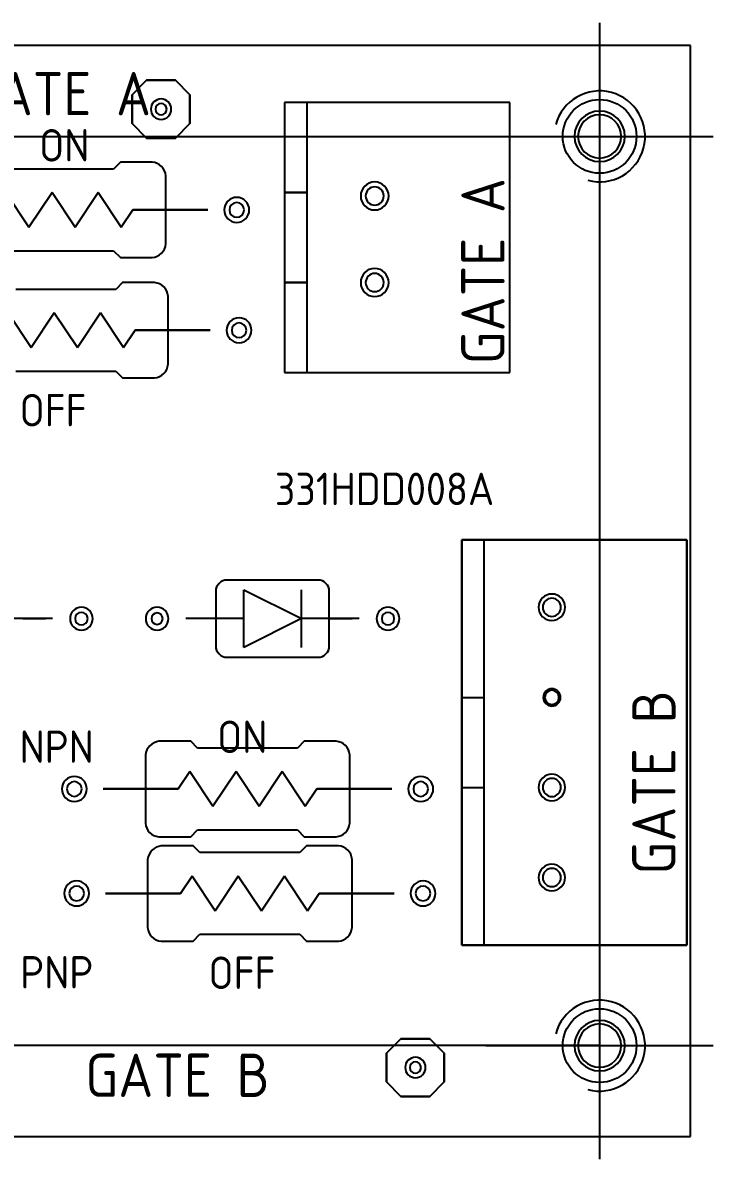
# Model space of a CAD drawing. Header units: millimetres. Extents: x 24815 to 37444, y -10619 to 6020.
# Drawn here: x 34961.5 to 34991.9, y 561 to 611 of the extents above; entities that cross this region are included whole.
import ezdxf

# ---------------------------------------------------------------- set-up
doc = ezdxf.new("R2010")
doc.units = ezdxf.units.MM
doc.linetypes.add('CENTER', pattern=[50.8, 31.75, -6.35, 6.35, -6.35])
doc.layers.add('CENTER', color=1, linetype='CENTER')
doc.layers.add('THIN', color=3, linetype='Continuous')
doc.styles.get("Standard").update_dxf_attribs({"font": 'ISOCP.SHX', "bigfont": 'WHGTXT.SHX'})

# ---------------------------------------------------------------- blocks, each defined once
blk = doc.blocks.new('GATE BOARD(S)')
for p, q in [((-11601.051, -15889.348), (-11719.838, -15889.348)), ((-11600.848, -15889.348), (-11601.051, -15889.348)), ((-11600.848, -15937.337), (-11600.848, -15889.348)), ((-11624.771, -15890.875), (-11625.406, -15891.51)), ((-11624.771, -15890.875), (-11625.406, -15891.51)), ((-11625.406, -15891.51), (-11624.771, -15890.875)), ((-11623.501, -15890.875), (-11624.771, -15890.875)), ((-11623.501, -15890.875), (-11624.771, -15890.875)), ((-11624.771, -15890.875), (-11623.501, -15890.875)), ((-11622.866, -15891.51), (-11623.501, -15890.875)), ((-11622.866, -15891.51), (-11623.501, -15890.875)), ((-11623.501, -15890.875), (-11622.866, -15891.51)), ((-11625.406, -15891.51), (-11625.406, -15892.78)), ((-11625.406, -15891.51), (-11625.406, -15892.78)), ((-11625.406, -15892.78), (-11625.406, -15891.51)), ((-11622.866, -15892.78), (-11622.866, -15891.51)), ((-11622.866, -15892.78), (-11622.866, -15891.51)), ((-11622.866, -15891.51), (-11622.866, -15892.78)), ((-11608.793, -15891.847), (-11618.699, -15891.847)), ((-11618.699, -15891.847), (-11618.699, -15903.734)), ((-11608.793, -15891.847), (-11618.699, -15891.847)), ((-11618.699, -15891.847), (-11618.699, -15903.734)), ((-11617.708, -15903.734), (-11617.708, -15891.847)), ((-11617.708, -15903.734), (-11617.708, -15891.847)), ((-11608.793, -15903.734), (-11608.793, -15891.847)), ((-11608.793, -15903.734), (-11608.793, -15891.847)), ((-11625.406, -15892.78), (-11624.771, -15893.415)), ((-11625.406, -15892.78), (-11624.771, -15893.415)), ((-11624.771, -15893.415), (-11625.406, -15892.78)), ((-11623.501, -15893.415), (-11622.866, -15892.78)), ((-11623.501, -15893.415), (-11622.866, -15892.78)), ((-11622.866, -15892.78), (-11623.501, -15893.415)), ((-11624.771, -15893.415), (-11623.501, -15893.415)), ((-11624.771, -15893.415), (-11623.501, -15893.415)), ((-11623.501, -15893.415), (-11624.771, -15893.415)), ((-11625.926, -15894.477), (-11626.226, -15894.777)), ((-11624.527, -15894.477), (-11625.926, -15894.477)), ((-11626.226, -15894.777), (-11630.622, -15894.777)), ((-11623.928, -15898.074), (-11623.928, -15895.076)), ((-11629.948, -15897.337), (-11630.964, -15895.813)), ((-11630.964, -15895.813), (-11629.948, -15897.337)), ((-11628.932, -15895.813), (-11629.948, -15897.337)), ((-11629.948, -15897.337), (-11628.932, -15895.813)), ((-11627.916, -15897.337), (-11628.932, -15895.813)), ((-11628.932, -15895.813), (-11627.916, -15897.337)), ((-11626.9, -15895.813), (-11627.916, -15897.337)), ((-11627.916, -15897.337), (-11626.9, -15895.813)), ((-11625.884, -15897.337), (-11626.9, -15895.813)), ((-11626.9, -15895.813), (-11625.884, -15897.337)), ((-11618.699, -15895.81), (-11617.708, -15895.81)), ((-11617.708, -15895.81), (-11618.699, -15895.81)), ((-11625.376, -15896.575), (-11625.884, -15897.337)), ((-11625.884, -15897.337), (-11625.376, -15896.575)), ((-11622.074, -15896.575), (-11625.376, -15896.575)), ((-11625.376, -15896.575), (-11622.074, -15896.575)), ((-11622.929, -15896.575), (-11622.629, -15896.575)), ((-11630.622, -15898.373), (-11626.226, -15898.373)), ((-11626.226, -15898.373), (-11625.926, -15898.673)), ((-11625.926, -15898.673), (-11624.527, -15898.673)), ((-11625.826, -15899.772), (-11626.126, -15900.072)), ((-11624.428, -15899.772), (-11625.826, -15899.772)), ((-11618.699, -15899.772), (-11617.708, -15899.772)), ((-11617.708, -15899.772), (-11618.699, -15899.772)), ((-11626.126, -15900.072), (-11630.522, -15900.072)), ((-11623.828, -15903.369), (-11623.828, -15900.371)), ((-11629.848, -15902.632), (-11630.864, -15901.108)), ((-11630.864, -15901.108), (-11629.848, -15902.632)), ((-11628.832, -15901.108), (-11629.848, -15902.632)), ((-11629.848, -15902.632), (-11628.832, -15901.108)), ((-11627.816, -15902.632), (-11628.832, -15901.108)), ((-11628.832, -15901.108), (-11627.816, -15902.632)), ((-11626.8, -15901.108), (-11627.816, -15902.632)), ((-11627.816, -15902.632), (-11626.8, -15901.108)), ((-11625.784, -15902.632), (-11626.8, -15901.108)), ((-11626.8, -15901.108), (-11625.784, -15902.632)), ((-11625.276, -15901.87), (-11625.784, -15902.632)), ((-11625.784, -15902.632), (-11625.276, -15901.87)), ((-11621.974, -15901.87), (-11625.276, -15901.87)), ((-11625.276, -15901.87), (-11621.974, -15901.87)), ((-11622.829, -15901.87), (-11622.529, -15901.87)), ((-11630.522, -15903.668), (-11626.126, -15903.668)), ((-11626.126, -15903.668), (-11625.826, -15903.968)), ((-11625.826, -15903.968), (-11624.428, -15903.968)), ((-11618.699, -15903.734), (-11608.793, -15903.734)), ((-11618.699, -15903.734), (-11608.793, -15903.734)), ((-11601, -15911.087), (-11610.906, -15911.087)), ((-11610.906, -15911.087), (-11610.906, -15928.918)), ((-11610.906, -15928.918), (-11610.906, -15911.087)), ((-11610.906, -15911.087), (-11601, -15911.087)), ((-11609.916, -15928.918), (-11609.916, -15911.087)), ((-11609.916, -15928.918), (-11609.916, -15911.087)), ((-11601, -15928.918), (-11601, -15911.087)), ((-11601, -15911.087), (-11601, -15928.918)), ((-11617.234, -15912.86), (-11621.231, -15912.86)), ((-11621.73, -15913.359), (-11621.73, -15915.757)), ((-11620.502, -15915.828), (-11620.502, -15913.288)), ((-11620.502, -15913.288), (-11617.962, -15914.558)), ((-11620.502, -15915.828), (-11620.502, -15913.288)), ((-11620.502, -15913.288), (-11617.962, -15914.558)), ((-11617.962, -15915.828), (-11617.962, -15913.288)), ((-11617.962, -15915.828), (-11617.962, -15913.288)), ((-11616.735, -15915.757), (-11616.735, -15913.359)), ((-11628.91, -15914.558), (-11631.45, -15914.558)), ((-11630.22, -15914.558), (-11629.22, -15914.558)), ((-11620.502, -15914.558), (-11623.042, -15914.558)), ((-11621.732, -15914.558), (-11622.732, -15914.558)), ((-11617.962, -15914.558), (-11620.502, -15915.828)), ((-11617.962, -15914.558), (-11620.502, -15915.828)), ((-11615.422, -15914.558), (-11617.962, -15914.558)), ((-11616.733, -15914.558), (-11615.733, -15914.558)), ((-11621.231, -15916.257), (-11617.234, -15916.257)), ((-11610.906, -15918.021), (-11609.916, -15918.021)), ((-11610.906, -15918.021), (-11609.916, -15918.021)), ((-11622.829, -15919.953), (-11624.228, -15919.953)), ((-11622.529, -15920.253), (-11622.829, -15919.953)), ((-11617.834, -15919.953), (-11618.133, -15920.253)), ((-11616.435, -15919.953), (-11617.834, -15919.953)), ((-11618.133, -15920.253), (-11622.529, -15920.253)), ((-11624.827, -15920.553), (-11624.827, -15923.55)), ((-11615.836, -15923.55), (-11615.836, -15920.553)), ((-11622.871, -15921.289), (-11623.379, -15922.051)), ((-11623.379, -15922.051), (-11622.871, -15921.289)), ((-11621.855, -15922.813), (-11622.871, -15921.289)), ((-11622.871, -15921.289), (-11621.855, -15922.813)), ((-11620.839, -15921.289), (-11621.855, -15922.813)), ((-11621.855, -15922.813), (-11620.839, -15921.289)), ((-11619.823, -15922.813), (-11620.839, -15921.289)), ((-11620.839, -15921.289), (-11619.823, -15922.813)), ((-11618.807, -15921.289), (-11619.823, -15922.813)), ((-11619.823, -15922.813), (-11618.807, -15921.289)), ((-11617.791, -15922.813), (-11618.807, -15921.289)), ((-11618.807, -15921.289), (-11617.791, -15922.813)), ((-11610.906, -15921.983), (-11609.916, -15921.983)), ((-11610.906, -15921.983), (-11609.916, -15921.983)), ((-11623.379, -15922.051), (-11626.681, -15922.051)), ((-11626.681, -15922.051), (-11623.379, -15922.051)), ((-11626.126, -15922.051), (-11625.826, -15922.051)), ((-11617.283, -15922.051), (-11617.791, -15922.813)), ((-11617.791, -15922.813), (-11617.283, -15922.051)), ((-11613.981, -15922.051), (-11617.283, -15922.051)), ((-11617.283, -15922.051), (-11613.981, -15922.051)), ((-11614.836, -15922.051), (-11614.537, -15922.051)), ((-11622.829, -15924.149), (-11622.529, -15923.85)), ((-11622.529, -15923.85), (-11618.133, -15923.85)), ((-11618.133, -15923.85), (-11617.834, -15924.149)), ((-11624.228, -15924.149), (-11622.829, -15924.149)), ((-11617.834, -15924.149), (-11616.435, -15924.149)), ((-11622.729, -15924.549), (-11624.128, -15924.549)), ((-11622.429, -15924.849), (-11622.729, -15924.549)), ((-11618.033, -15924.849), (-11622.429, -15924.849)), ((-11617.734, -15924.549), (-11618.033, -15924.849)), ((-11616.335, -15924.549), (-11617.734, -15924.549)), ((-11624.727, -15925.148), (-11624.727, -15928.146)), ((-11615.736, -15928.146), (-11615.736, -15925.148)), ((-11622.771, -15925.885), (-11623.279, -15926.647)), ((-11623.279, -15926.647), (-11622.771, -15925.885)), ((-11621.755, -15927.409), (-11622.771, -15925.885)), ((-11622.771, -15925.885), (-11621.755, -15927.409)), ((-11620.739, -15925.885), (-11621.755, -15927.409)), ((-11621.755, -15927.409), (-11620.739, -15925.885)), ((-11619.723, -15927.409), (-11620.739, -15925.885)), ((-11620.739, -15925.885), (-11619.723, -15927.409)), ((-11618.707, -15925.885), (-11619.723, -15927.409)), ((-11619.723, -15927.409), (-11618.707, -15925.885)), ((-11617.691, -15927.409), (-11618.707, -15925.885)), ((-11618.707, -15925.885), (-11617.691, -15927.409)), ((-11623.279, -15926.647), (-11626.581, -15926.647)), ((-11626.581, -15926.647), (-11623.279, -15926.647)), ((-11626.026, -15926.647), (-11625.726, -15926.647)), ((-11617.183, -15926.647), (-11617.691, -15927.409)), ((-11617.691, -15927.409), (-11617.183, -15926.647)), ((-11613.881, -15926.647), (-11617.183, -15926.647)), ((-11617.183, -15926.647), (-11613.881, -15926.647)), ((-11614.737, -15926.647), (-11614.437, -15926.647)), ((-11622.729, -15928.745), (-11622.429, -15928.445)), ((-11622.429, -15928.445), (-11618.033, -15928.445)), ((-11618.033, -15928.445), (-11617.734, -15928.745)), ((-11624.128, -15928.745), (-11622.729, -15928.745)), ((-11617.734, -15928.745), (-11616.335, -15928.745)), ((-11610.906, -15928.918), (-11601, -15928.918)), ((-11601, -15928.918), (-11610.906, -15928.918)), ((-11614.217, -15933.671), (-11613.582, -15933.036)), ((-11613.582, -15933.036), (-11614.217, -15933.671)), ((-11613.582, -15933.036), (-11614.217, -15933.671)), ((-11613.582, -15933.036), (-11612.312, -15933.036)), ((-11612.312, -15933.036), (-11613.582, -15933.036)), ((-11612.312, -15933.036), (-11613.582, -15933.036)), ((-11612.312, -15933.036), (-11611.677, -15933.671)), ((-11611.677, -15933.671), (-11612.312, -15933.036)), ((-11611.677, -15933.671), (-11612.312, -15933.036)), ((-11614.217, -15934.941), (-11614.217, -15933.671)), ((-11614.217, -15933.671), (-11614.217, -15934.941)), ((-11614.217, -15933.671), (-11614.217, -15934.941)), ((-11611.677, -15933.671), (-11611.677, -15934.941)), ((-11611.677, -15934.941), (-11611.677, -15933.671)), ((-11611.677, -15934.941), (-11611.677, -15933.671)), ((-11613.582, -15935.576), (-11614.217, -15934.941)), ((-11614.217, -15934.941), (-11613.582, -15935.576)), ((-11614.217, -15934.941), (-11613.582, -15935.576)), ((-11611.677, -15934.941), (-11612.312, -15935.576)), ((-11612.312, -15935.576), (-11611.677, -15934.941)), ((-11612.312, -15935.576), (-11611.677, -15934.941)), ((-11612.312, -15935.576), (-11613.582, -15935.576)), ((-11613.582, -15935.576), (-11612.312, -15935.576)), ((-11613.582, -15935.576), (-11612.312, -15935.576)), ((-11719.838, -15937.337), (-11600.848, -15937.337))]:
    blk.add_line(p, q)
for centre, radius, start, end in [((-11624.136, -15892.145), 0.45, 0, 180), ((-11624.136, -15892.145), 0.45, 0, 180), ((-11624.136, -15892.145), 0.25, 0, 180), ((-11624.136, -15892.145), 0.45, 180, 0), ((-11624.136, -15892.145), 0.45, 180, 0), ((-11624.136, -15892.145), 0.25, 180, 0), ((-11604.843, -15893.341), 1.111, 0, 180), ((-11604.843, -15893.341), 0.952, 0, 180), ((-11604.843, -15893.341), 0.952, 0, 180), ((-11604.843, -15893.341), 1.111, 180, 0), ((-11604.843, -15893.341), 0.952, 180, 0), ((-11604.843, -15893.341), 0.952, 180, 0), ((-11624.577, -15895.126), 0.651, 4.3987, 85.6013), ((-11614.737, -15895.962), 0.616, 90, 270), ((-11614.737, -15895.962), 0.616, 90, 270), ((-11614.737, -15895.962), 0.616, 270, 90), ((-11614.737, -15895.962), 0.616, 270, 90), ((-11614.737, -15895.962), 0.4, 90, 270), ((-11614.737, -15895.962), 0.4, 270, 90), ((-11620.804, -15896.575), 0.55, 0, 180), ((-11620.804, -15896.575), 0.55, 0, 180), ((-11620.804, -15896.575), 0.325, 0, 180), ((-11620.804, -15896.575), 0.55, 180, 0), ((-11620.804, -15896.575), 0.55, 180, 0), ((-11620.804, -15896.575), 0.325, 180, 0), ((-11624.577, -15898.024), 0.651, 274.3987, 355.6013), ((-11614.737, -15899.772), 0.616, 90, 270), ((-11614.737, -15899.772), 0.616, 90, 270), ((-11614.737, -15899.772), 0.4, 90, 270), ((-11614.737, -15899.772), 0.616, 270, 90), ((-11614.737, -15899.772), 0.616, 270, 90), ((-11614.737, -15899.772), 0.4, 270, 90), ((-11624.477, -15900.421), 0.651, 4.3987, 85.6013), ((-11620.704, -15901.87), 0.55, 0, 180), ((-11620.704, -15901.87), 0.55, 0, 180), ((-11620.704, -15901.87), 0.55, 180, 0), ((-11620.704, -15901.87), 0.55, 180, 0), ((-11620.704, -15901.87), 0.325, 0, 180), ((-11620.704, -15901.87), 0.325, 180, 0), ((-11624.477, -15903.319), 0.651, 274.3987, 355.6013), ((-11621.231, -15913.359), 0.5, 90, 180), ((-11617.234, -15913.359), 0.5, 0, 90), ((-11606.944, -15914.059), 0.584, 90, 270), ((-11606.944, -15914.059), 0.584, 90, 270), ((-11606.944, -15914.059), 0.584, 270, 90), ((-11606.944, -15914.059), 0.584, 270, 90), ((-11606.944, -15914.059), 0.4, 90, 270), ((-11606.944, -15914.059), 0.4, 270, 90), ((-11627.64, -15914.558), 0.5, 0, 180), ((-11627.64, -15914.558), 0.5, 0, 180), ((-11627.64, -15914.558), 0.275, 0, 180), ((-11624.312, -15914.558), 0.5, 0, 180), ((-11624.312, -15914.558), 0.5, 0, 180), ((-11624.312, -15914.558), 0.25, 0, 180), ((-11614.152, -15914.558), 0.5, 0, 180), ((-11614.152, -15914.558), 0.5, 0, 180), ((-11614.152, -15914.558), 0.275, 0, 180), ((-11627.64, -15914.558), 0.5, 180, 0), ((-11627.64, -15914.558), 0.5, 180, 0), ((-11627.64, -15914.558), 0.275, 180, 0), ((-11624.312, -15914.558), 0.5, 180, 0), ((-11624.312, -15914.558), 0.5, 180, 0), ((-11624.312, -15914.558), 0.25, 180, 0), ((-11614.152, -15914.558), 0.5, 180, 0), ((-11614.152, -15914.558), 0.5, 180, 0), ((-11614.152, -15914.558), 0.275, 180, 0), ((-11621.231, -15915.757), 0.5, 180, 270), ((-11617.234, -15915.757), 0.5, 270, 0), ((-11606.944, -15918.021), 0.381, 90, 270), ((-11606.944, -15918.021), 0.311, 90, 270), ((-11606.944, -15918.021), 0.311, 90, 270), ((-11606.944, -15918.021), 0.381, 270, 90), ((-11606.944, -15918.021), 0.311, 270, 90), ((-11606.944, -15918.021), 0.311, 270, 90), ((-11624.128, -15920.653), 0.706, 98.1301, 171.8699), ((-11616.485, -15920.603), 0.651, 4.3987, 85.6013), ((-11606.944, -15921.983), 0.584, 90, 270), ((-11606.944, -15921.983), 0.584, 90, 270), ((-11606.944, -15921.983), 0.584, 270, 90), ((-11606.944, -15921.983), 0.584, 270, 90), ((-11627.951, -15922.051), 0.55, 0, 180), ((-11627.951, -15922.051), 0.55, 0, 180), ((-11627.951, -15922.051), 0.325, 0, 180), ((-11612.711, -15922.051), 0.55, 0, 180), ((-11612.711, -15922.051), 0.55, 0, 180), ((-11612.711, -15922.051), 0.325, 0, 180), ((-11606.944, -15921.983), 0.4, 90, 270), ((-11606.944, -15921.983), 0.4, 270, 90), ((-11627.951, -15922.051), 0.55, 180, 0), ((-11627.951, -15922.051), 0.55, 180, 0), ((-11627.951, -15922.051), 0.325, 180, 0), ((-11612.711, -15922.051), 0.55, 180, 0), ((-11612.711, -15922.051), 0.55, 180, 0), ((-11612.711, -15922.051), 0.325, 180, 0), ((-11624.178, -15923.5), 0.651, 184.3987, 265.6013), ((-11616.485, -15923.5), 0.651, 274.3987, 355.6013), ((-11624.028, -15925.248), 0.706, 98.1301, 171.8699), ((-11616.385, -15925.198), 0.651, 4.3987, 85.6013), ((-11606.944, -15925.946), 0.584, 90, 270), ((-11606.944, -15925.946), 0.584, 90, 270), ((-11606.944, -15925.946), 0.584, 270, 90), ((-11606.944, -15925.946), 0.584, 270, 90), ((-11606.944, -15925.946), 0.4, 90, 270), ((-11606.944, -15925.946), 0.4, 270, 90), ((-11627.851, -15926.647), 0.55, 0, 180), ((-11627.851, -15926.647), 0.55, 0, 180), ((-11627.851, -15926.647), 0.325, 0, 180), ((-11612.611, -15926.647), 0.55, 0, 180), ((-11612.611, -15926.647), 0.55, 0, 180), ((-11612.611, -15926.647), 0.325, 0, 180), ((-11627.851, -15926.647), 0.55, 180, 0), ((-11627.851, -15926.647), 0.55, 180, 0), ((-11627.851, -15926.647), 0.325, 180, 0), ((-11612.611, -15926.647), 0.55, 180, 0), ((-11612.611, -15926.647), 0.55, 180, 0), ((-11612.611, -15926.647), 0.325, 180, 0), ((-11624.078, -15928.096), 0.651, 184.3987, 265.6013), ((-11616.385, -15928.096), 0.651, 274.3987, 355.6013), ((-11604.843, -15933.341), 1.111, 0, 180), ((-11604.843, -15933.341), 0.952, 0, 180), ((-11604.843, -15933.341), 0.952, 0, 180), ((-11604.843, -15933.341), 1.111, 180, 0), ((-11604.843, -15933.341), 0.952, 180, 0), ((-11604.843, -15933.341), 0.952, 180, 0), ((-11612.947, -15934.306), 0.45, 0, 180), ((-11612.947, -15934.306), 0.45, 0, 180), ((-11612.947, -15934.306), 0.45, 180, 0), ((-11612.947, -15934.306), 0.45, 180, 0), ((-11612.947, -15934.306), 0.25, 0, 180), ((-11612.947, -15934.306), 0.25, 180, 0)]:
    blk.add_arc(centre, radius, start, end)
for s, height, p in [('GATE A', 1.905, (-11632.774, -15892.413)), ('ON', 1.4287, (-11629.497, -15894.45)), ('OFF', 1.4287, (-11630.359, -15906.102)), ('331HDD008A', 1.4287, (-11619.132, -15909.563)), ('NPN', 1.4287, (-11630.359, -15920.907)), ('ON', 1.4287, (-11621.667, -15920.471)), ('PNP', 1.4287, (-11630.332, -15930.831)), ('OFF', 1.4287, (-11622.048, -15930.851)), ('GATE B', 1.905, (-11627.469, -15935.598))]:
    blk.add_text(s, height=height).set_placement(p)
for s, p in [('GATE A', (-11609.024, -15903.37)), ('GATE B', (-11601.504, -15925.82))]:
    blk.add_text(s, height=1.905, rotation=90).set_placement(p)
blk = doc.blocks.new('A$C4C521A20')
for centre in [(-63, 279), (-63, 239)]:
    blk.add_circle(centre, 1.621)
at = {"layer": 'CENTER'}
for p, q in [((-63, 284), (-63, 274)), ((-68, 279), (-58, 279)), ((-63, 244), (-63, 234)), ((-68, 239), (-58, 239))]:
    blk.add_line(p, q, dxfattribs=at)
at = {"layer": 'CENTER', "ltscale": 10}
blk.add_lwpolyline([(-173, 279), (-63, 279), (-63, 239), (-173, 239)], close=True, dxfattribs=at)
at = {"layer": 'THIN'}
for centre in [(-63, 279), (-63, 239)]:
    blk.add_arc(centre, 2, 255, 165, dxfattribs=at)
blk = doc.blocks.new('A$C5DC13BC3')
for centre in [(-188, -241), (-188, -281)]:
    blk.add_circle(centre, 1.621)
at = {"layer": 'CENTER'}
for p, q in [((-188, -236), (-188, -246)), ((-193, -241), (-183, -241)), ((-188, -276), (-188, -286)), ((-193, -281), (-183, -281))]:
    blk.add_line(p, q, dxfattribs=at)
at = {"layer": 'CENTER', "ltscale": 10}
blk.add_lwpolyline([(-298, -241), (-188, -241), (-188, -281), (-298, -281)], close=True, dxfattribs=at)
at = {"layer": 'THIN'}
for centre in [(-188, -241), (-188, -281)]:
    blk.add_arc(centre, 2, 255, 165, dxfattribs=at)
for name, p in [('A$C4C521A20', (-125, -520)), ('GATE BOARD(S)', (11416.843, 15652.341))]:
    blk.add_blockref(name, p)

msp = doc.modelspace()

# ---------------------------------------------------------------- block references
msp.add_blockref('A$C5DC13BC3', (35174.91675, 847.01411))

doc.saveas('drawing.dxf')
